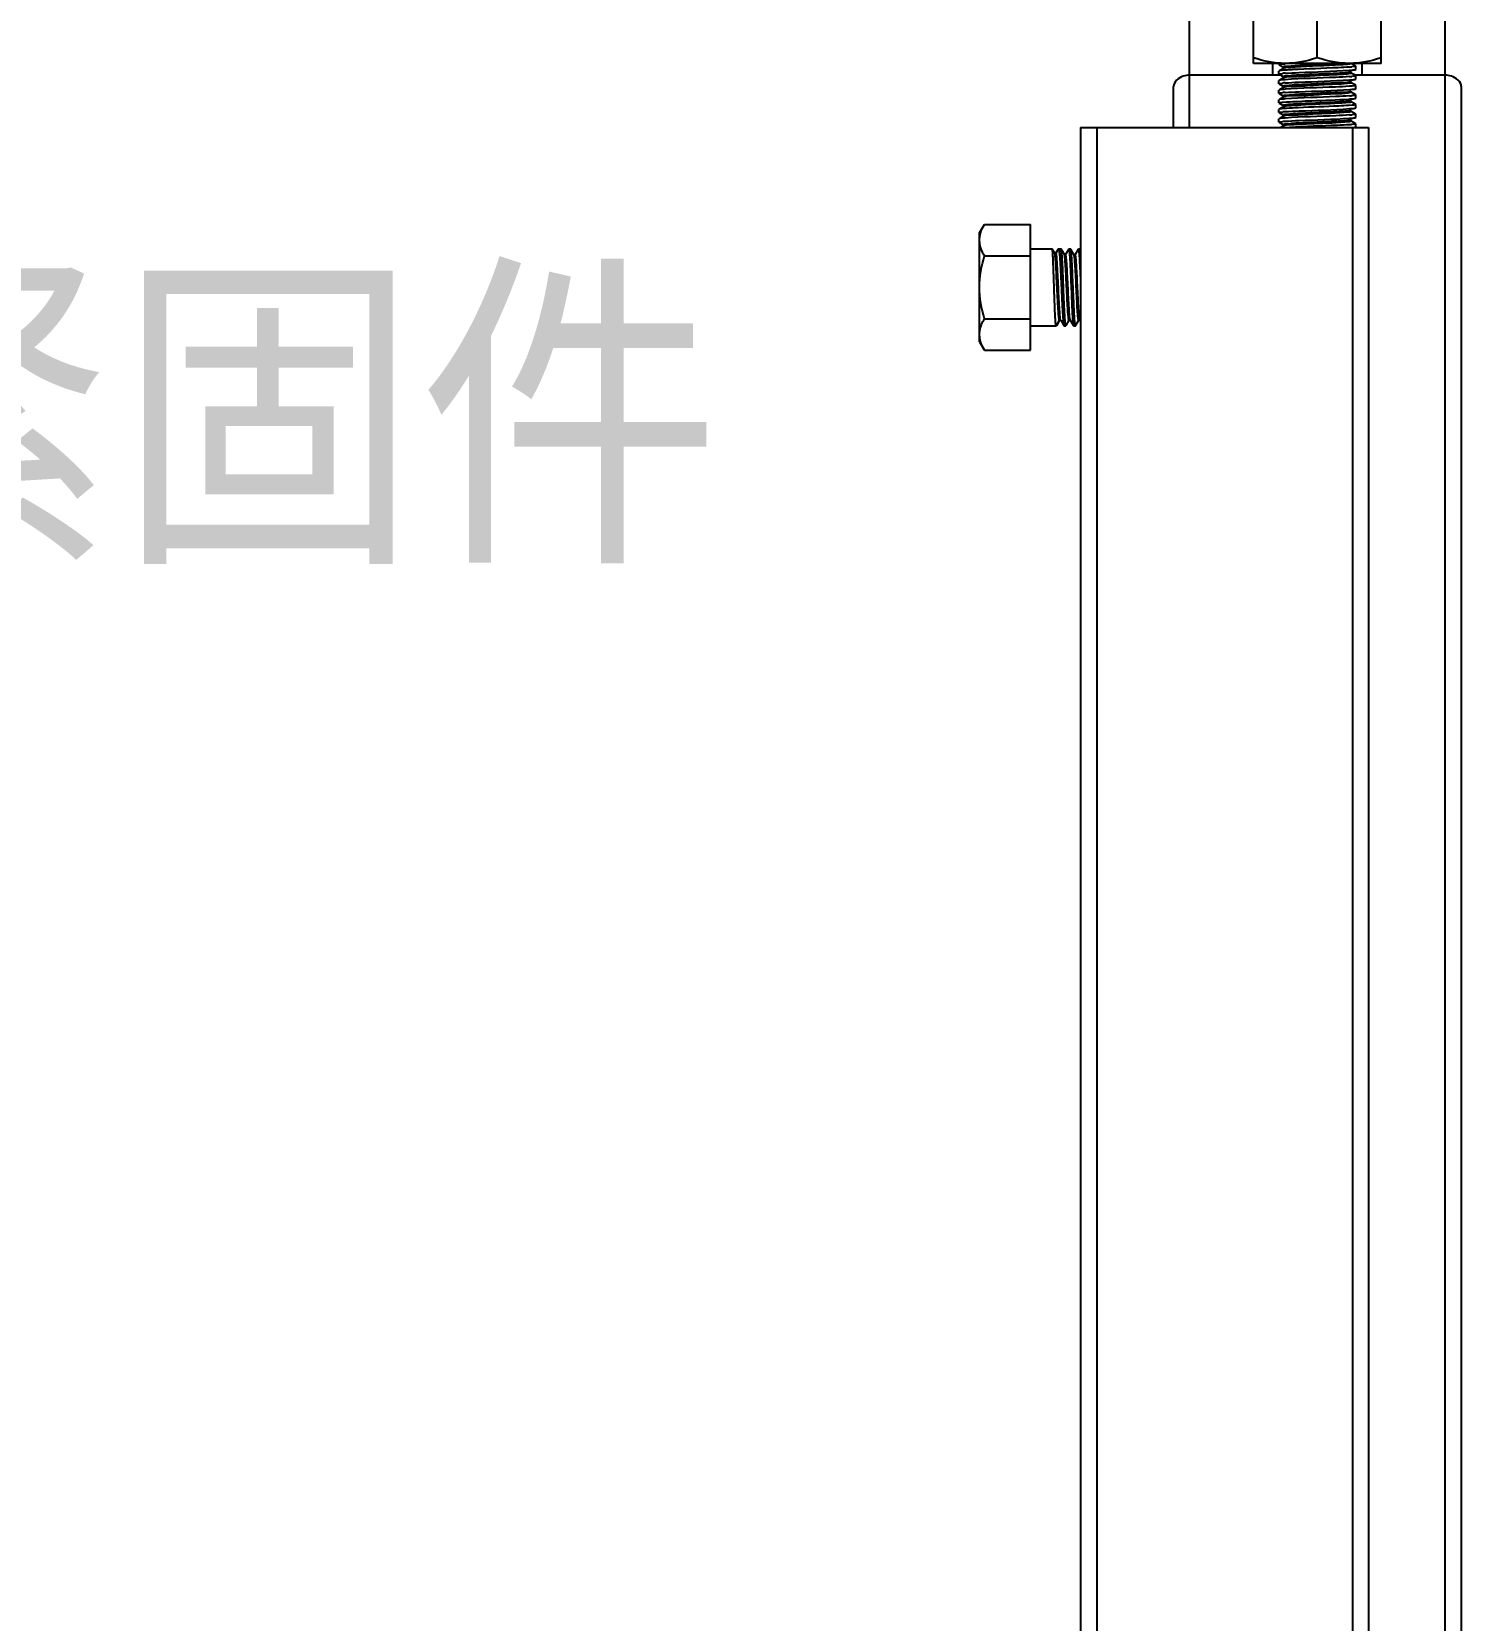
# Model space of a CAD drawing. Extents: x 1680110 to 2699828, y 269661 to 891349.
# Drawn here: x 2393505 to 2394523, y 723441 to 724572 of the extents above; entities that cross this region are included whole.
import ezdxf

# ---------------------------------------------------------------- set-up
doc = ezdxf.new("R2010")
doc.units = 0
doc.header["$LTSCALE"] = 1000
doc.header["$MEASUREMENT"] = 0
doc.layers.add('02___PRT_ALL_AXES', color=7, linetype='Continuous')
doc.styles.add('_TEL_DIM', font='SIMPLEX', dxfattribs={"width": 0.8, "height": 3.5, "bigfont": 'HZTXT'})

msp = doc.modelspace()

# ---------------------------------------------------------------- linework, layer by layer
at = {"color": 0, "linetype": 'Continuous'}
for p, q in [((2394329.5, 724504.1), (2394329.5, 724624.7)), ((2394388.7, 724549.6), (2394388.7, 724541.2)), ((2394393.3, 724548.8), (2394393.3, 724549.6)), ((2394393.4, 724548.7), (2394396.5, 724546.9)), ((2394393.9, 724549), (2394395.8, 724549.3)), ((2394395.8, 724549.3), (2394397.7, 724549.4)), ((2394447.9, 724547.7), (2394444.7, 724549.6)), ((2394452.5, 724541.2), (2394452.5, 724549.6)), ((2394394.6, 724541.2), (2394329.5, 724541.2)), ((2394393.4, 724544.3), (2394393.3, 724544.2)), ((2394393.3, 724542), (2394393.3, 724544.2)), ((2394393.4, 724537.5), (2394393.3, 724537.4)), ((2394393.3, 724535.1), (2394393.3, 724537.4)), ((2394393.4, 724541.9), (2394396.5, 724540)), ((2394396.5, 724546.1), (2394393.9, 724544.6)), ((2394396.5, 724539.3), (2394393.9, 724537.8)), ((2394394.4, 724542.3), (2394396, 724542.4)), ((2394398.8, 724544.9), (2394395.8, 724544.7)), ((2394396.4, 724547), (2394396.4, 724546.1)), ((2394396.4, 724540.1), (2394396.4, 724539.2)), ((2394396.6, 724546.2), (2394396.5, 724546.1)), ((2394396.6, 724539.3), (2394396.5, 724539.3)), ((2394444.7, 724536.6), (2394444.2, 724536.5)), ((2394447.9, 724540.9), (2394444.7, 724542.7)), ((2394444.8, 724542.6), (2394444.8, 724543.5)), ((2394444.8, 724535.8), (2394444.8, 724536.7)), ((2394446.8, 724547.3), (2394445.2, 724547.2)), ((2394446.8, 724540.5), (2394445.2, 724540.3)), ((2394447.9, 724545.4), (2394447.9, 724547.6)), ((2394447.9, 724545.3), (2394447.9, 724545.4)), ((2394511.7, 724541.2), (2394447.9, 724541.2)), ((2394447.9, 724538.5), (2394447.9, 724540.8)), ((2394447.9, 724538.5), (2394447.9, 724538.5)), ((2394318.2, 724504.1), (2394318.2, 724533.1)), ((2394393.3, 724528.3), (2394393.3, 724530.6)), ((2394393.4, 724530.6), (2394393.3, 724530.6)), ((2394393.4, 724535), (2394396.5, 724533.2)), ((2394393.4, 724528.2), (2394396.5, 724526.4)), ((2394396.5, 724532.5), (2394393.9, 724531)), ((2394396.5, 724525.6), (2394393.9, 724524.1)), ((2394394.4, 724535.4), (2394396, 724535.6)), ((2394394.4, 724528.6), (2394396, 724528.8)), ((2394396.4, 724533.3), (2394396.4, 724532.4)), ((2394396.4, 724526.5), (2394396.4, 724525.6)), ((2394396.6, 724532.5), (2394396.5, 724532.5)), ((2394396.6, 724525.7), (2394396.5, 724525.6)), ((2394445.3, 724533.5), (2394443.4, 724533.4)), ((2394444.7, 724529.8), (2394444.5, 724529.7)), ((2394447.9, 724534.1), (2394444.7, 724535.9)), ((2394447.9, 724527.2), (2394444.7, 724529.1)), ((2394444.8, 724529), (2394444.8, 724529.9)), ((2394446.8, 724526.8), (2394445.2, 724526.7)), ((2394446.8, 724533.7), (2394445.3, 724533.5)), ((2394447.9, 724531.7), (2394447.9, 724534)), ((2394447.9, 724531.6), (2394447.9, 724531.7)), ((2394447.9, 724524.9), (2394447.9, 724527.2)), ((2394393.4, 724523.8), (2394393.3, 724523.7)), ((2394393.3, 724521.5), (2394393.3, 724523.7)), ((2394393.4, 724517), (2394393.3, 724516.9)), ((2394393.3, 724514.6), (2394393.3, 724516.9)), ((2394393.4, 724521.4), (2394396.5, 724519.6)), ((2394393.4, 724514.6), (2394396.5, 724512.7)), ((2394396.5, 724518.8), (2394393.9, 724517.3)), ((2394394.4, 724514.9), (2394396, 724515.1)), ((2394396.2, 724522), (2394398.6, 724522.2)), ((2394396.4, 724519.6), (2394396.4, 724518.7)), ((2394445.3, 724519.8), (2394443.1, 724519.7)), ((2394444.7, 724523), (2394444.6, 724522.9)), ((2394447.9, 724520.4), (2394444.7, 724522.2)), ((2394447.9, 724513.6), (2394444.7, 724515.4)), ((2394444.8, 724522.1), (2394444.8, 724523.1)), ((2394444.8, 724515.3), (2394444.8, 724516.2)), ((2394446.7, 724520), (2394445.3, 724519.8)), ((2394447.9, 724524.8), (2394447.9, 724524.9)), ((2394447.9, 724518), (2394447.9, 724520.3)), ((2394447.9, 724518), (2394447.9, 724518)), ((2394252.1, 724504.1), (2394457, 724504.1)), ((2394393.4, 724510.2), (2394393.3, 724510.1)), ((2394393.3, 724507.8), (2394393.3, 724510.1)), ((2394393.4, 724507.7), (2394396.5, 724505.9)), ((2394396.5, 724512), (2394393.9, 724510.5)), ((2394394.4, 724508.1), (2394396, 724508.3)), ((2394396.5, 724505.2), (2394394.7, 724504.1)), ((2394396.4, 724512.8), (2394396.4, 724511.9)), ((2394396.4, 724506), (2394396.4, 724505.1)), ((2394396.6, 724512), (2394396.5, 724512)), ((2394396.7, 724505.2), (2394396.5, 724505.2)), ((2394447.9, 724506.7), (2394444.7, 724508.6)), ((2394444.8, 724508.5), (2394444.8, 724509.4)), ((2394446.8, 724506.4), (2394445.2, 724506.2)), ((2394446.9, 724513.2), (2394445.3, 724513)), ((2394447.9, 724511.2), (2394447.9, 724513.5)), ((2394447.9, 724511.1), (2394447.9, 724511.2)), ((2394447.9, 724504.4), (2394447.9, 724506.7)), ((2394447.9, 724504.3), (2394447.9, 724504.4))]:
    msp.add_line(p, q, dxfattribs=at)
at = {"color": 7, "linetype": 'Continuous'}
for p, q in [((2394511.7, 723133.5), (2394511.7, 724624.7)), ((2394523.1, 724533.1), (2394523.1, 723133.5)), ((2394252.1, 724504.1), (2394252.1, 723229.2)), ((2394263.5, 724504.1), (2394263.5, 723229.2)), ((2394445.7, 724504.1), (2394445.7, 723229.2)), ((2394457, 724504.1), (2394457, 723229.2)), ((2394216.5, 724345.6), (2394216.5, 724434.9)), ((2394216.5, 724417.6), (2394231.9, 724417.6)), ((2394231.9, 724417.5), (2394231.9, 724417.6)), ((2394233.7, 724414.6), (2394231.9, 724417.5)), ((2394234.5, 724414.6), (2394233.6, 724414.6)), ((2394236.1, 724417.4), (2394234.5, 724414.6)), ((2394236.1, 724417.4), (2394236.2, 724417.6)), ((2394236.2, 724417.6), (2394238.2, 724417.6)), ((2394238.2, 724417.5), (2394238.2, 724417.6)), ((2394240.5, 724413.6), (2394238.2, 724417.5)), ((2394240.5, 724413.5), (2394240.5, 724413.6)), ((2394241.4, 724413.6), (2394240.5, 724413.6)), ((2394240.6, 724413.5), (2394240.5, 724413.5)), ((2394243.6, 724417.5), (2394241.3, 724413.6)), ((2394243.6, 724417.5), (2394243.6, 724417.6)), ((2394243.6, 724417.6), (2394245, 724417.6)), ((2394245.1, 724417.5), (2394245, 724417.6)), ((2394247.3, 724413.6), (2394245.1, 724417.5)), ((2394247.4, 724413.5), (2394247.3, 724413.6)), ((2394248.2, 724413.6), (2394247.3, 724413.6)), ((2394247.4, 724413.4), (2394247.4, 724413.5)), ((2394250.4, 724417.5), (2394248.2, 724413.6)), ((2394250.4, 724417.5), (2394250.5, 724417.6)), ((2394250.5, 724417.6), (2394251.8, 724417.6)), ((2394251.9, 724417.5), (2394251.8, 724417.6)), ((2394252.1, 724417.1), (2394251.9, 724417.5)), ((2394237.9, 724366.9), (2394237.8, 724367.1)), ((2394237.9, 724366.9), (2394240.1, 724363)), ((2394244.7, 724366.9), (2394244.6, 724367)), ((2394244.7, 724366.9), (2394244.7, 724366.9)), ((2394251.5, 724366.9), (2394251.5, 724367)), ((2394251.5, 724366.9), (2394252.1, 724365.9)), ((2394216.5, 724362.9), (2394234.8, 724362.9)), ((2394237, 724366.9), (2394234.8, 724362.9)), ((2394234.8, 724363), (2394237.1, 724366.9)), ((2394234.8, 724363), (2394234.8, 724362.9)), ((2394237.9, 724366.9), (2394237, 724366.9)), ((2394240.1, 724363), (2394240.2, 724362.9)), ((2394240.2, 724362.9), (2394241.6, 724362.9)), ((2394241.7, 724363), (2394241.6, 724362.9)), ((2394241.7, 724363), (2394243.9, 724366.9)), ((2394243.9, 724366.9), (2394244.7, 724366.9)), ((2394244.7, 724366.9), (2394247, 724363)), ((2394247, 724363), (2394247, 724362.9)), ((2394247, 724362.9), (2394248.4, 724362.9)), ((2394248.5, 724363), (2394248.4, 724362.9)), ((2394248.5, 724363), (2394250.7, 724366.9)), ((2394250.7, 724366.9), (2394251.6, 724366.9))]:
    msp.add_line(p, q, dxfattribs=at)
at = {"color": 0, "linetype": 'Continuous'}
for centre, radius, start, end in [((2394409.3, 724389.7), 160.2, 93.7721, 94.1476), ((2394414.9, 724304.9), 245.1, 93.2816, 93.7599), ((2394404.2, 724451.9), 91, 94.168, 95.1881), ((2394397.2, 724544.7), 1.53, 107.7713, 109.3396), ((2394397, 724538.3), 1.11, 109.8671, 111.7181), ((2394418.3, 724244.3), 301.2, 92.9521, 93.7173), ((2394437, 724638.1), 91.3, 274.1579, 275.1879), ((2394437, 724630.7), 90.7, 274.1743, 275.1892), ((2394404.2, 724445.4), 90.6, 94.175, 95.1922), ((2394404.2, 724438.2), 91, 94.1682, 95.1877), ((2394437.1, 724616.5), 90.2, 274.1908, 275.1887), ((2394404.4, 724422.3), 93.2, 94.0959, 95.1914), ((2394404.2, 724418), 90.6, 94.1774, 95.1889), ((2394397.3, 724503.3), 1.98, 106.3059, 107.6532), ((2394437, 724604), 91.3, 274.1512, 275.1927), ((2394437, 724596.7), 90.8, 274.1714, 275.1881)]:
    msp.add_arc(centre, radius, start, end, dxfattribs=at)
for points, knots in [([(2394393.3, 724548.8), (2394393.3, 724548.8), (2394393.6, 724548.9), (2394393.8, 724549), (2394393.9, 724549)], [0, 0, 0, 0, 0.287904, 1, 1, 1, 1]), ([(2394404.9, 724547.9), (2394402.8, 724547.8), (2394400.9, 724547), (2394396.5, 724547.7), (2394396.4, 724547)], [0, 0, 0, 0, 0.734474, 1, 1, 1, 1]), ([(2394439, 724549.6), (2394436.6, 724549.4), (2394425.2, 724548.8), (2394413.8, 724548.4), (2394404.9, 724547.9)], [0, 0, 0, 0, 0.21723, 1, 1, 1, 1]), ([(2394443.6, 724549.1), (2394441.5, 724548.8), (2394428.6, 724548.1), (2394415.7, 724547.6), (2394404.9, 724547)], [0, 0, 0, 0, 0.161254, 1, 1, 1, 1]), ([(2394444.8, 724549.5), (2394444.8, 724549.4), (2394444.2, 724549.2), (2394443.9, 724549.2), (2394443.6, 724549.1)], [0, 0, 0, 0, 0.276416, 1, 1, 1, 1]), ([(2394329.5, 724541.2), (2394328.1, 724541.2), (2394323.3, 724540.7), (2394318.2, 724536.5), (2394318.2, 724533.1)], [0, 0, 0, 0, 0.300361, 1, 1, 1, 1]), ([(2394393.3, 724542), (2394393.3, 724542.1), (2394393.8, 724542.2), (2394394.1, 724542.2), (2394394.4, 724542.3)], [0, 0, 0, 0, 0.27467, 1, 1, 1, 1]), ([(2394395.8, 724544.7), (2394395.2, 724544.6), (2394394.4, 724544.5), (2394393.6, 724544.4), (2394393.4, 724544.3)], [0, 0, 0, 0, 0.67259, 1, 1, 1, 1]), ([(2394397.6, 724538), (2394397, 724538), (2394395.7, 724537.8), (2394394.1, 724537.9), (2394393.4, 724537.5)], [0, 0, 0, 0, 0.388336, 1, 1, 1, 1]), ([(2394444, 724543.3), (2394440.7, 724542.7), (2394431.8, 724542.4), (2394420.1, 724541.9), (2394409.8, 724541.3), (2394402.8, 724541.2), (2394399.6, 724540.3), (2394396.5, 724540.7), (2394396.4, 724540.1)], [0, 0, 0, 0, 0.20887, 0.557248, 0.730312, 0.872767, 0.966472, 1, 1, 1, 1]), ([(2394444, 724542.4), (2394440.9, 724541.8), (2394432.5, 724541.5), (2394419.2, 724541), (2394406.6, 724539.9), (2394399, 724540.2), (2394396.6, 724539.4)], [0, 0, 0, 0, 0.196747, 0.528187, 0.843687, 1, 1, 1, 1]), ([(2394404.9, 724547), (2394403.9, 724546.9), (2394401.1, 724546.7), (2394398.3, 724546.7), (2394396.7, 724546.2)], [0, 0, 0, 0, 0.368659, 1, 1, 1, 1]), ([(2394397.6, 724542.6), (2394400.9, 724542.8), (2394416.2, 724543.6), (2394431.6, 724543.9), (2394443.6, 724544.8)], [0, 0, 0, 0, 0.215104, 1, 1, 1, 1]), ([(2394443.6, 724540.2), (2394440.3, 724540), (2394425, 724539.2), (2394409.6, 724538.9), (2394397.6, 724538)], [0, 0, 0, 0, 0.214939, 1, 1, 1, 1]), ([(2394397.6, 724535.7), (2394400.8, 724536), (2394416.1, 724536.7), (2394431.4, 724537), (2394443.4, 724537.9)], [0, 0, 0, 0, 0.214127, 1, 1, 1, 1]), ([(2394443.6, 724547), (2394440.9, 724546.8), (2394427.3, 724546.1), (2394413.7, 724545.7), (2394402.8, 724545.2)], [0, 0, 0, 0, 0.200751, 1, 1, 1, 1]), ([(2394443.4, 724537.9), (2394444, 724537.9), (2394445.5, 724538.1), (2394447.1, 724538), (2394447.9, 724538.5)], [0, 0, 0, 0, 0.388921, 1, 1, 1, 1]), ([(2394443.6, 724544.8), (2394444.2, 724544.8), (2394445.6, 724545), (2394447.1, 724544.9), (2394447.9, 724545.3)], [0, 0, 0, 0, 0.388303, 1, 1, 1, 1]), ([(2394444.7, 724543.5), (2394444.6, 724543.4), (2394444.4, 724543.3), (2394444.1, 724543.3), (2394444, 724543.3)], [0, 0, 0, 0, 0.375136, 1, 1, 1, 1]), ([(2394444.8, 724542.6), (2394444.8, 724542.6), (2394444.4, 724542.4), (2394444.2, 724542.4), (2394444, 724542.4)], [0, 0, 0, 0, 0.284351, 1, 1, 1, 1]), ([(2394447.9, 724547.6), (2394447.9, 724547.5), (2394447.4, 724547.4), (2394447.1, 724547.4), (2394446.8, 724547.3)], [0, 0, 0, 0, 0.274582, 1, 1, 1, 1]), ([(2394447.9, 724540.8), (2394447.9, 724540.7), (2394447.4, 724540.6), (2394447.1, 724540.5), (2394446.8, 724540.5)], [0, 0, 0, 0, 0.274809, 1, 1, 1, 1]), ([(2394523.1, 724533.1), (2394523.1, 724536.5), (2394517.9, 724540.7), (2394513.1, 724541.2), (2394511.7, 724541.2)], [0, 0, 0, 0, 0.699639, 1, 1, 1, 1]), ([(2394393.3, 724535.1), (2394393.3, 724535.2), (2394393.8, 724535.3), (2394394.1, 724535.4), (2394394.4, 724535.4)], [0, 0, 0, 0, 0.275055, 1, 1, 1, 1]), ([(2394393.3, 724528.3), (2394393.3, 724528.4), (2394393.8, 724528.5), (2394394.1, 724528.6), (2394394.4, 724528.6)], [0, 0, 0, 0, 0.274632, 1, 1, 1, 1]), ([(2394397.6, 724531.2), (2394397, 724531.1), (2394395.6, 724531), (2394394.1, 724531.1), (2394393.4, 724530.6)], [0, 0, 0, 0, 0.388313, 1, 1, 1, 1]), ([(2394444.2, 724536.5), (2394441.1, 724535.8), (2394432.3, 724535.7), (2394420.7, 724535), (2394410.2, 724534.5), (2394403, 724534.4), (2394399.7, 724533.5), (2394396.4, 724533.9), (2394396.4, 724533.3)], [0, 0, 0, 0, 0.198102, 0.547404, 0.723562, 0.869351, 0.965555, 1, 1, 1, 1]), ([(2394444.5, 724529.7), (2394441.6, 724528.9), (2394432.8, 724529), (2394421.3, 724528.2), (2394410.7, 724527.6), (2394403.3, 724527.6), (2394399.8, 724526.6), (2394396.4, 724527), (2394396.4, 724526.5)], [0, 0, 0, 0, 0.186891, 0.53709, 0.716477, 0.865762, 0.964594, 1, 1, 1, 1]), ([(2394444.2, 724535.6), (2394441.3, 724535), (2394433, 724534.8), (2394419.6, 724534.2), (2394406.8, 724533), (2394398.9, 724533.4), (2394396.6, 724532.5)], [0, 0, 0, 0, 0.187304, 0.520785, 0.842442, 1, 1, 1, 1]), ([(2394444.5, 724528.8), (2394441.7, 724528), (2394433.4, 724528.1), (2394420, 724527.3), (2394407.1, 724526.1), (2394398.9, 724526.7), (2394396.6, 724525.7)], [0, 0, 0, 0, 0.177079, 0.512171, 0.8403, 1, 1, 1, 1]), ([(2394443.4, 724533.4), (2394440.1, 724533.1), (2394424.8, 724532.4), (2394409.5, 724532.1), (2394397.6, 724531.2)], [0, 0, 0, 0, 0.216969, 1, 1, 1, 1]), ([(2394397.6, 724528.9), (2394400.9, 724529.2), (2394416.3, 724529.9), (2394431.6, 724530.2), (2394443.7, 724531.1)], [0, 0, 0, 0, 0.215218, 1, 1, 1, 1]), ([(2394443.7, 724526.5), (2394440.4, 724526.3), (2394425, 724525.5), (2394409.6, 724525.2), (2394397.6, 724524.4)], [0, 0, 0, 0, 0.21461, 1, 1, 1, 1]), ([(2394443.7, 724531.1), (2394444.2, 724531.1), (2394445.6, 724531.3), (2394447.1, 724531.2), (2394447.9, 724531.6)], [0, 0, 0, 0, 0.388189, 1, 1, 1, 1]), ([(2394444.8, 724535.8), (2394444.8, 724535.7), (2394444.5, 724535.6), (2394444.4, 724535.6), (2394444.2, 724535.6)], [0, 0, 0, 0, 0.297043, 1, 1, 1, 1]), ([(2394444.8, 724529), (2394444.8, 724528.9), (2394444.6, 724528.9), (2394444.5, 724528.8), (2394444.5, 724528.8)], [0, 0, 0, 0, 0.318572, 1, 1, 1, 1]), ([(2394447.9, 724534), (2394447.9, 724533.9), (2394447.4, 724533.8), (2394447.1, 724533.7), (2394446.8, 724533.7)], [0, 0, 0, 0, 0.274319, 1, 1, 1, 1]), ([(2394447.9, 724527.2), (2394447.9, 724527.1), (2394447.4, 724527), (2394447.1, 724526.9), (2394446.8, 724526.8)], [0, 0, 0, 0, 0.274866, 1, 1, 1, 1]), ([(2394393.3, 724521.5), (2394393.3, 724521.5), (2394393.6, 724521.6), (2394393.8, 724521.7), (2394393.9, 724521.7)], [0, 0, 0, 0, 0.28874, 1, 1, 1, 1]), ([(2394393.3, 724514.6), (2394393.3, 724514.7), (2394393.8, 724514.8), (2394394.1, 724514.9), (2394394.4, 724514.9)], [0, 0, 0, 0, 0.274499, 1, 1, 1, 1]), ([(2394397.6, 724524.4), (2394397, 724524.3), (2394395.7, 724524.1), (2394394.1, 724524.3), (2394393.4, 724523.8)], [0, 0, 0, 0, 0.388323, 1, 1, 1, 1]), ([(2394398.6, 724517.6), (2394397.9, 724517.6), (2394396.2, 724517.3), (2394394.3, 724517.5), (2394393.4, 724517)], [0, 0, 0, 0, 0.390942, 1, 1, 1, 1]), ([(2394393.9, 724521.7), (2394394.2, 724521.8), (2394395, 724521.9), (2394395.7, 724521.9), (2394396.2, 724522)], [0, 0, 0, 0, 0.411791, 1, 1, 1, 1]), ([(2394398.4, 724520.1), (2394397.9, 724520), (2394397.4, 724519.9), (2394396.4, 724519.8), (2394396.4, 724519.6)], [0, 0, 0, 0, 0.73177, 1, 1, 1, 1]), ([(2394443, 724515.8), (2394439.3, 724515.4), (2394430.3, 724515), (2394418.6, 724514.5), (2394408.8, 724513.9), (2394402.3, 724513.8), (2394399.3, 724513), (2394396.4, 724513.3), (2394396.4, 724512.8)], [0, 0, 0, 0, 0.234728, 0.580613, 0.746271, 0.880824, 0.96863, 1, 1, 1, 1]), ([(2394398.4, 724519.2), (2394398, 724519.1), (2394397.4, 724519), (2394396.7, 724518.9), (2394396.5, 724518.8)], [0, 0, 0, 0, 0.659484, 1, 1, 1, 1]), ([(2394443, 724514.9), (2394434.5, 724513.9), (2394421.2, 724514), (2394405.9, 724512.6), (2394398.8, 724512.8), (2394396.6, 724512)], [0, 0, 0, 0, 0.550944, 0.851947, 1, 1, 1, 1]), ([(2394397.7, 724515.3), (2394401, 724515.5), (2394416.3, 724516.2), (2394431.6, 724516.5), (2394443.6, 724517.4)], [0, 0, 0, 0, 0.216306, 1, 1, 1, 1]), ([(2394408.8, 724520.8), (2394407.7, 724520.7), (2394404.2, 724520.5), (2394400.8, 724520.4), (2394398.4, 724520.1)], [0, 0, 0, 0, 0.314654, 1, 1, 1, 1]), ([(2394408.8, 724519.9), (2394407.7, 724519.8), (2394404.2, 724519.6), (2394400.8, 724519.4), (2394398.4, 724519.2)], [0, 0, 0, 0, 0.314654, 1, 1, 1, 1]), ([(2394407.3, 724522.6), (2394410.4, 724522.8), (2394422.4, 724523.3), (2394434.3, 724523.6), (2394443.1, 724524.2)], [0, 0, 0, 0, 0.26503, 1, 1, 1, 1]), ([(2394443.1, 724519.7), (2394440.7, 724519.5), (2394428.8, 724518.9), (2394416.8, 724518.5), (2394407.3, 724518.1)], [0, 0, 0, 0, 0.199116, 1, 1, 1, 1]), ([(2394442.5, 724522.6), (2394440.5, 724522.4), (2394429.3, 724521.7), (2394418.1, 724521.3), (2394408.8, 724520.8)], [0, 0, 0, 0, 0.17618, 1, 1, 1, 1]), ([(2394442.5, 724521.7), (2394440.5, 724521.5), (2394429.3, 724520.8), (2394418.1, 724520.4), (2394408.8, 724519.9)], [0, 0, 0, 0, 0.17618, 1, 1, 1, 1]), ([(2394444.6, 724522.9), (2394444.4, 724522.8), (2394443.7, 724522.7), (2394442.9, 724522.6), (2394442.5, 724522.6)], [0, 0, 0, 0, 0.359733, 1, 1, 1, 1]), ([(2394444.8, 724522.1), (2394444.8, 724521.9), (2394443.6, 724521.9), (2394443, 724521.7), (2394442.5, 724521.7)], [0, 0, 0, 0, 0.266193, 1, 1, 1, 1]), ([(2394444.7, 724516.1), (2394444.5, 724516), (2394443.9, 724515.9), (2394443.3, 724515.8), (2394443, 724515.8)], [0, 0, 0, 0, 0.34275, 1, 1, 1, 1]), ([(2394444.8, 724515.3), (2394444.8, 724515.1), (2394443.9, 724515.1), (2394443.4, 724514.9), (2394443, 724514.9)], [0, 0, 0, 0, 0.268941, 1, 1, 1, 1]), ([(2394443.1, 724524.2), (2394443.7, 724524.3), (2394445.3, 724524.5), (2394447, 724524.3), (2394447.9, 724524.8)], [0, 0, 0, 0, 0.389846, 1, 1, 1, 1]), ([(2394443.6, 724517.4), (2394444.2, 724517.5), (2394445.6, 724517.6), (2394447.1, 724517.5), (2394447.9, 724518)], [0, 0, 0, 0, 0.388453, 1, 1, 1, 1]), ([(2394447.9, 724520.3), (2394447.9, 724520.2), (2394447.3, 724520.1), (2394447, 724520), (2394446.7, 724520)], [0, 0, 0, 0, 0.272468, 1, 1, 1, 1]), ([(2394393.3, 724507.8), (2394393.3, 724507.9), (2394393.8, 724508), (2394394.1, 724508.1), (2394394.4, 724508.1)], [0, 0, 0, 0, 0.274799, 1, 1, 1, 1]), ([(2394397.7, 724510.7), (2394397.2, 724510.7), (2394395.7, 724510.5), (2394394.1, 724510.6), (2394393.4, 724510.2)], [0, 0, 0, 0, 0.388787, 1, 1, 1, 1]), ([(2394443.4, 724509), (2394439.9, 724508.6), (2394430.9, 724508.2), (2394419.2, 724507.7), (2394409.2, 724507.1), (2394402.5, 724507), (2394399.4, 724506.2), (2394396.4, 724506.5), (2394396.4, 724506)], [0, 0, 0, 0, 0.225017, 0.571884, 0.74032, 0.877824, 0.967828, 1, 1, 1, 1]), ([(2394443.4, 724508.1), (2394435.1, 724507), (2394421.9, 724507.1), (2394406.4, 724505.9), (2394399.1, 724505.9), (2394396.7, 724505.2)], [0, 0, 0, 0, 0.536231, 0.842666, 1, 1, 1, 1]), ([(2394397.6, 724508.4), (2394400.9, 724508.7), (2394416.2, 724509.4), (2394431.6, 724509.7), (2394443.6, 724510.6)], [0, 0, 0, 0, 0.214904, 1, 1, 1, 1]), ([(2394443.6, 724512.9), (2394440.3, 724512.6), (2394425, 724511.9), (2394409.7, 724511.6), (2394397.7, 724510.7)], [0, 0, 0, 0, 0.214782, 1, 1, 1, 1]), ([(2394443.6, 724506), (2394440.7, 724505.8), (2394426.5, 724505.1), (2394412.2, 724504.7), (2394400.8, 724504.1)], [0, 0, 0, 0, 0.204695, 1, 1, 1, 1]), ([(2394444.7, 724509.3), (2394444.6, 724509.2), (2394444.1, 724509.1), (2394443.7, 724509.1), (2394443.4, 724509)], [0, 0, 0, 0, 0.352937, 1, 1, 1, 1]), ([(2394444.8, 724508.5), (2394444.8, 724508.4), (2394444.1, 724508.3), (2394443.7, 724508.2), (2394443.4, 724508.1)], [0, 0, 0, 0, 0.273123, 1, 1, 1, 1]), ([(2394443.6, 724510.6), (2394444.2, 724510.6), (2394445.6, 724510.8), (2394447.1, 724510.7), (2394447.9, 724511.1)], [0, 0, 0, 0, 0.388308, 1, 1, 1, 1]), ([(2394447.9, 724506.7), (2394447.9, 724506.6), (2394447.4, 724506.5), (2394447.1, 724506.4), (2394446.8, 724506.4)], [0, 0, 0, 0, 0.274693, 1, 1, 1, 1]), ([(2394446.8, 724504.1), (2394447.1, 724504.1), (2394447.4, 724504.2), (2394447.8, 724504.3), (2394447.9, 724504.3)], [0, 0, 0, 0, 0.642633, 1, 1, 1, 1]), ([(2394447.9, 724513.5), (2394447.9, 724513.4), (2394447.4, 724513.3), (2394447.1, 724513.2), (2394446.9, 724513.2)], [0, 0, 0, 0, 0.274929, 1, 1, 1, 1])]:
    msp.add_open_spline(points, degree=3, knots=knots, dxfattribs=at)
for points in [[(2394398.6, 724522.2), (2394401.5, 724522.3), (2394404.4, 724522.5), (2394407.3, 724522.6)], [(2394407.3, 724518.1), (2394404.4, 724517.9), (2394401.5, 724517.8), (2394398.6, 724517.6)]]:
    msp.add_open_spline(points, degree=3, dxfattribs=at)
at = {"color": 7, "linetype": 'Continuous'}
for points, knots in [([(2394234.7, 724362.9), (2394234.5, 724363), (2394234.5, 724364), (2394234.2, 724365.3), (2394234.1, 724367.9), (2394233.9, 724371.1), (2394233.7, 724375.1), (2394233.5, 724381.4), (2394233.2, 724389.8), (2394232.9, 724399.6), (2394232.6, 724407.2), (2394232.4, 724412.2), (2394232.3, 724414.8), (2394232.1, 724416.5), (2394232.1, 724417.3), (2394231.9, 724417.5)], [0, 0, 0, 0, 0.010957, 0.039614, 0.085254, 0.146244, 0.220349, 0.304833, 0.492159, 0.680724, 0.842834, 0.906272, 0.954681, 0.986284, 1, 1, 1, 1]), ([(2394237, 724366.9), (2394236.9, 724366.9), (2394236.8, 724367.7), (2394236.5, 724368.8), (2394236.4, 724371), (2394236.2, 724373.8), (2394236, 724377.3), (2394235.7, 724382.8), (2394235.3, 724390.1), (2394234.9, 724398.6), (2394234.6, 724405.2), (2394234.3, 724409.6), (2394234.1, 724411.9), (2394233.9, 724413.5), (2394233.8, 724414.3), (2394233.7, 724414.6)], [0, 0, 0, 0, 0.010274, 0.038063, 0.082846, 0.143014, 0.216332, 0.300061, 0.486006, 0.673588, 0.835722, 0.899843, 0.949562, 0.983245, 1, 1, 1, 1]), ([(2394237.8, 724367.1), (2394237.5, 724368), (2394237.3, 724371), (2394236.9, 724376.5), (2394236.5, 724384.1), (2394236.1, 724392.5), (2394235.8, 724399.6), (2394235.5, 724404.9), (2394235.3, 724408.1), (2394235.1, 724410.8), (2394235, 724412.8), (2394234.7, 724413.8), (2394234.6, 724414.6), (2394234.5, 724414.6)], [0, 0, 0, 0, 0.061527, 0.184105, 0.350401, 0.536806, 0.717122, 0.79706, 0.866437, 0.922927, 0.964691, 0.990471, 1, 1, 1, 1]), ([(2394236.2, 724417.6), (2394236.4, 724417.6), (2394236.6, 724416.6), (2394236.9, 724415.4), (2394237.1, 724412.8), (2394237.4, 724409.7), (2394237.6, 724405.7), (2394237.9, 724399.5), (2394238.3, 724391.2), (2394238.8, 724381.4), (2394239.1, 724373.8), (2394239.5, 724368.7), (2394239.7, 724366), (2394239.9, 724364.2), (2394240, 724363.2), (2394240.1, 724363)], [0, 0, 0, 0, 0.010502, 0.038099, 0.08249, 0.142166, 0.214982, 0.298287, 0.483891, 0.672026, 0.835341, 0.900033, 0.950117, 0.983795, 1, 1, 1, 1]), ([(2394241.6, 724362.9), (2394241.4, 724363), (2394241.4, 724363.9), (2394241.1, 724365.2), (2394240.9, 724367.8), (2394240.7, 724371), (2394240.5, 724374.9), (2394240.2, 724381.2), (2394239.9, 724389.5), (2394239.5, 724399.2), (2394239.2, 724406.8), (2394238.9, 724411.8), (2394238.7, 724414.5), (2394238.5, 724416.3), (2394238.4, 724417.2), (2394238.2, 724417.5)], [0, 0, 0, 0, 0.010805, 0.039035, 0.084006, 0.144137, 0.217258, 0.300707, 0.486178, 0.673755, 0.836333, 0.900676, 0.950463, 0.983919, 1, 1, 1, 1]), ([(2394243.9, 724366.9), (2394243.7, 724366.9), (2394243.6, 724367.7), (2394243.4, 724368.7), (2394243.2, 724370.8), (2394243, 724373.4), (2394242.8, 724376.7), (2394242.5, 724381.9), (2394242.2, 724389), (2394241.8, 724397.3), (2394241.5, 724404.6), (2394241, 724409.8), (2394240.9, 724412.6), (2394240.6, 724413.5)], [0, 0, 0, 0, 0.009936, 0.036715, 0.079918, 0.138092, 0.209199, 0.290719, 0.473148, 0.659662, 0.823957, 0.942903, 1, 1, 1, 1]), ([(2394244.6, 724367), (2394244.3, 724367.9), (2394244.2, 724370.7), (2394243.7, 724376), (2394243.4, 724383.3), (2394243, 724391.6), (2394242.7, 724398.6), (2394242.4, 724403.8), (2394242.2, 724407.1), (2394242, 724409.7), (2394241.8, 724411.8), (2394241.6, 724412.8), (2394241.5, 724413.6), (2394241.4, 724413.6)], [0, 0, 0, 0, 0.058061, 0.17756, 0.341977, 0.528262, 0.710254, 0.791529, 0.862402, 0.920373, 0.963418, 0.990098, 1, 1, 1, 1]), ([(2394243.6, 724417.6), (2394243.8, 724417.6), (2394243.9, 724416.6), (2394244.1, 724415.4), (2394244.3, 724412.8), (2394244.5, 724409.7), (2394244.7, 724405.7), (2394245, 724399.5), (2394245.3, 724391.1), (2394245.7, 724381.3), (2394246, 724373.7), (2394246.3, 724368.7), (2394246.5, 724366), (2394246.7, 724364.2), (2394246.8, 724363.2), (2394247, 724363)], [0, 0, 0, 0, 0.009937, 0.037394, 0.081764, 0.141482, 0.214378, 0.297782, 0.483611, 0.671943, 0.835376, 0.900095, 0.95018, 0.983836, 1, 1, 1, 1]), ([(2394248.4, 724362.9), (2394248.2, 724363), (2394248.2, 724363.9), (2394247.9, 724365.2), (2394247.8, 724367.8), (2394247.5, 724371), (2394247.4, 724374.9), (2394247.1, 724381.2), (2394246.7, 724389.5), (2394246.3, 724399.2), (2394246, 724406.8), (2394245.7, 724411.8), (2394245.5, 724414.5), (2394245.3, 724416.3), (2394245.2, 724417.2), (2394245.1, 724417.5)], [0, 0, 0, 0, 0.010807, 0.039039, 0.08401, 0.144142, 0.217265, 0.300718, 0.486187, 0.673761, 0.836333, 0.900675, 0.950462, 0.983919, 1, 1, 1, 1]), ([(2394250.7, 724366.9), (2394250.5, 724366.9), (2394250.4, 724367.7), (2394250.2, 724368.7), (2394250.1, 724370.8), (2394249.8, 724373.4), (2394249.7, 724376.6), (2394249.4, 724381.8), (2394249.1, 724388.8), (2394248.7, 724397.1), (2394248.3, 724404.4), (2394247.9, 724409.7), (2394247.7, 724412.6), (2394247.4, 724413.4)], [0, 0, 0, 0, 0.009861, 0.036418, 0.079269, 0.13699, 0.207575, 0.28855, 0.470002, 0.656005, 0.820572, 0.94075, 1, 1, 1, 1]), ([(2394251.5, 724367), (2394251.1, 724367.8), (2394251.1, 724370.6), (2394250.5, 724375.8), (2394250.2, 724383.2), (2394249.8, 724391.5), (2394249.5, 724398.5), (2394249.2, 724403.7), (2394249, 724407), (2394248.8, 724409.7), (2394248.7, 724411.8), (2394248.4, 724412.8), (2394248.3, 724413.6), (2394248.2, 724413.6)], [0, 0, 0, 0, 0.056307, 0.1748, 0.338994, 0.525695, 0.708483, 0.790204, 0.861502, 0.919844, 0.963176, 0.990036, 1, 1, 1, 1]), ([(2394250.5, 724417.6), (2394250.6, 724417.6), (2394250.7, 724416.5), (2394251, 724415.4), (2394251.1, 724412.8), (2394251.3, 724409.6), (2394251.5, 724405.6), (2394251.8, 724399.4), (2394252, 724394.4), (2394252.1, 724391)], [0, 0, 0, 0, 0.020571, 0.077438, 0.169318, 0.292936, 0.44376, 0.616224, 1, 1, 1, 1]), ([(2394234.8, 724362.9), (2394234.8, 724362.9), (2394234.7, 724362.9), (2394234.7, 724362.9), (2394234.7, 724362.9)], [0, 0, 0, 0, 0.495641, 1, 1, 1, 1]), ([(2394241.6, 724362.9), (2394241.6, 724362.9), (2394241.6, 724362.9), (2394241.6, 724362.9), (2394241.6, 724362.9)], [0, 0, 0, 0, 0.495657, 1, 1, 1, 1]), ([(2394248.4, 724362.9), (2394248.4, 724362.9), (2394248.4, 724362.9), (2394248.4, 724362.9), (2394248.4, 724362.9)], [0, 0, 0, 0, 0.495642, 1, 1, 1, 1])]:
    msp.add_open_spline(points, degree=3, knots=knots, dxfattribs=at)
at = {"layer": '02___PRT_ALL_AXES', "color": 0, "linetype": 'Continuous'}
for p, q in [((2394375.1, 724549.6), (2394375.1, 724827.4)), ((2394466.1, 724549.6), (2394466.1, 724827.4)), ((2394420.6, 724553.7), (2394420.6, 724773.2)), ((2394466.1, 724549.6), (2394375.1, 724549.6)), ((2394393.3, 724548.8), (2394393.3, 724549.6)), ((2394393.3, 724542), (2394393.3, 724544.2)), ((2394393.3, 724535.1), (2394393.3, 724537.4)), ((2394447.9, 724545.4), (2394447.9, 724547.6)), ((2394393.3, 724528.3), (2394393.3, 724530.6)), ((2394447.9, 724531.7), (2394447.9, 724534)), ((2394447.9, 724524.9), (2394447.9, 724527.2)), ((2394393.3, 724521.5), (2394393.3, 724523.7)), ((2394393.3, 724514.6), (2394393.3, 724516.9)), ((2394447.9, 724518), (2394447.9, 724520.3)), ((2394393.3, 724507.8), (2394393.3, 724510.1)), ((2394447.9, 724511.2), (2394447.9, 724513.5)), ((2394447.9, 724504.4), (2394447.9, 724506.7))]:
    msp.add_line(p, q, dxfattribs=at)
at = {"layer": '02___PRT_ALL_AXES', "color": 7, "linetype": 'Continuous'}
for p, q in [((2394180.1, 724428.9), (2394183.6, 724434.9)), ((2394183.6, 724434.9), (2394216.5, 724434.9)), ((2394180.1, 724351.5), (2394180.1, 724428.9)), ((2394183.6, 724412.6), (2394216.5, 724412.6)), ((2394216.5, 724417.6), (2394231.9, 724417.6)), ((2394236.2, 724417.6), (2394238.2, 724417.6)), ((2394243.6, 724417.6), (2394245, 724417.6)), ((2394250.5, 724417.6), (2394251.8, 724417.6)), ((2394183.6, 724367.9), (2394216.5, 724367.9)), ((2394216.5, 724362.9), (2394234.8, 724362.9)), ((2394240.2, 724362.9), (2394241.6, 724362.9)), ((2394247, 724362.9), (2394248.4, 724362.9)), ((2394180.1, 724351.5), (2394183.6, 724345.6)), ((2394183.6, 724345.6), (2394216.5, 724345.6))]:
    msp.add_line(p, q, dxfattribs=at)
at = {"layer": '02___PRT_ALL_AXES', "color": 0, "linetype": 'Continuous'}
for points in [[(2394397.8, 724549.6), (2394390.1, 724549.6), (2394382.4, 724551.2), (2394375.1, 724553.7)], [(2394420.6, 724553.7), (2394413.3, 724551.2), (2394405.6, 724549.6), (2394397.8, 724549.6)], [(2394443.4, 724549.6), (2394435.7, 724549.6), (2394427.9, 724551.2), (2394420.6, 724553.7)], [(2394466.1, 724553.7), (2394458.8, 724551.2), (2394451.1, 724549.6), (2394443.4, 724549.6)]]:
    msp.add_open_spline(points, degree=3, dxfattribs=at)
at = {"layer": '02___PRT_ALL_AXES', "color": 7, "linetype": 'Continuous'}
for points in [[(2394180.8, 724428.7), (2394181.5, 724430.9), (2394182.4, 724433), (2394183.6, 724434.9)], [(2394180.1, 724423.8), (2394180.1, 724425.4), (2394180.4, 724427.1), (2394180.8, 724428.7)], [(2394180.1, 724390.2), (2394180.1, 724397.8), (2394181.5, 724405.3), (2394183.6, 724412.6)], [(2394183.6, 724367.9), (2394181.5, 724375.1), (2394180.1, 724382.7), (2394180.1, 724390.2)]]:
    msp.add_open_spline(points, degree=3, dxfattribs=at)
for points, knots in [([(2394183.6, 724412.6), (2394183.1, 724413.5), (2394181.2, 724416.9), (2394180.1, 724420.9), (2394180.1, 724423.8)], [0, 0, 0, 0, 0.263017, 1, 1, 1, 1]), ([(2394180.1, 724356.7), (2394180.1, 724357.7), (2394180.5, 724361.6), (2394182.1, 724365.3), (2394183.6, 724367.9)], [0, 0, 0, 0, 0.241275, 1, 1, 1, 1]), ([(2394183.6, 724345.6), (2394183.1, 724346.4), (2394181.2, 724349.9), (2394180.1, 724353.8), (2394180.1, 724356.7)], [0, 0, 0, 0, 0.263017, 1, 1, 1, 1])]:
    msp.add_open_spline(points, degree=3, knots=knots, dxfattribs=at)

# ---------------------------------------------------------------- texts
at = {"color": 4, "insert": (2392921.5, 724387.9), "char_height": 175, "width": 1220.625, "attachment_point": 1, "style": '_TEL_DIM'}
msp.add_mtext('\\fￋￎￌﾣﾤ|b0|i0|c134|p2;\\W0.9000000000;\\T1.0000000000;\\o\\l螺杆紧固件', dxfattribs=at)

doc.saveas('drawing.dxf')
